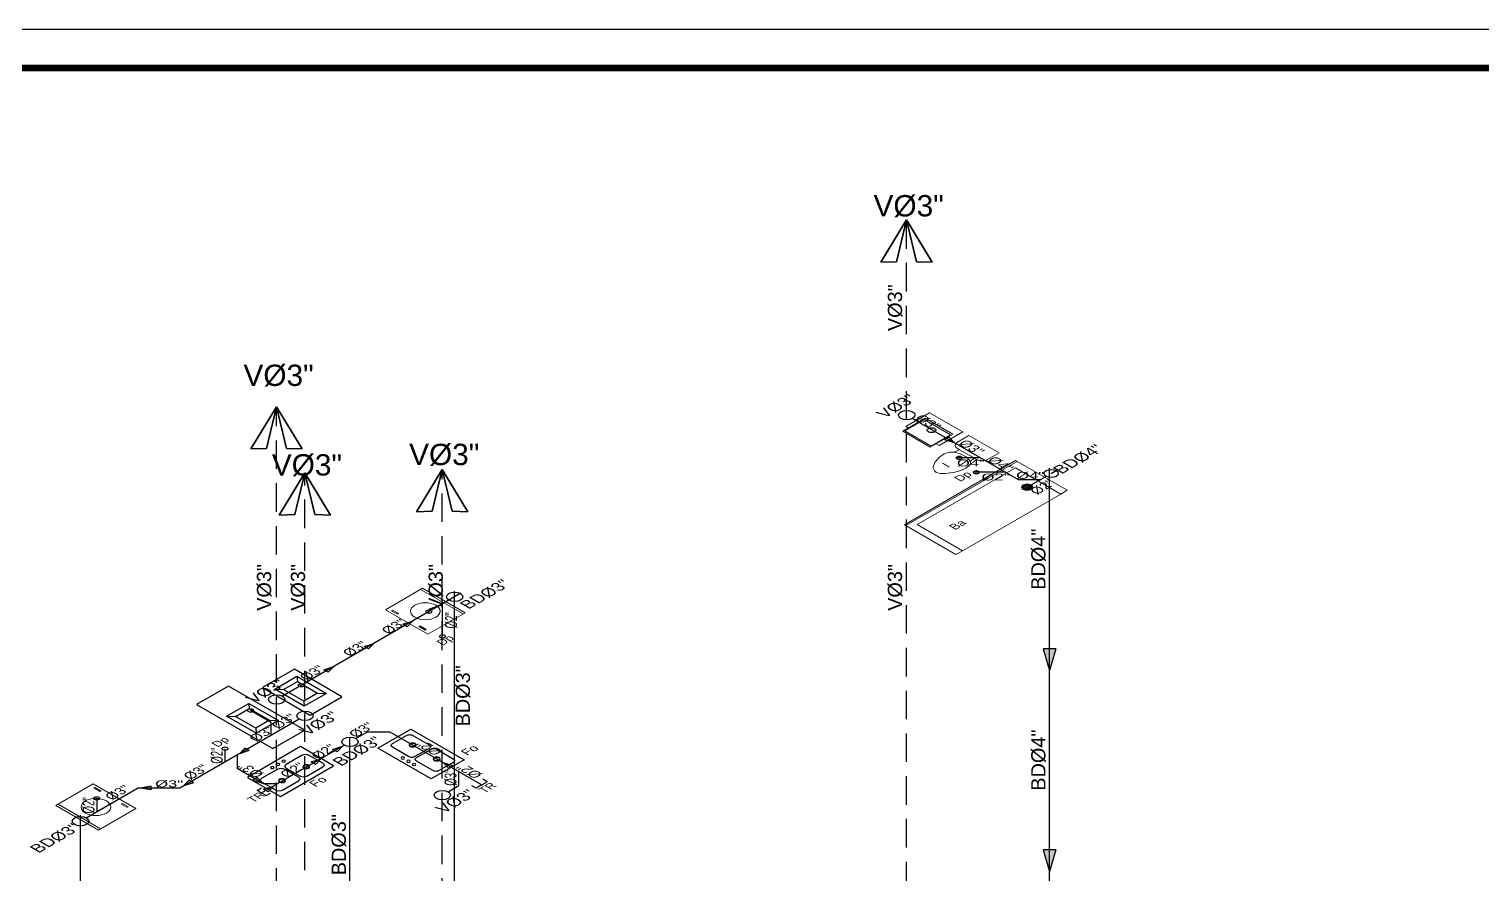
# Model space of a CAD drawing. Header units: feet. Extents: x 1019 to 2236, y -546 to 122.
# Drawn here: x 1064.89 to 1081.07, y -280.68 to -271.27 of the extents above; entities that cross this region are included whole.
import ezdxf

# ---------------------------------------------------------------- set-up
doc = ezdxf.new("R2010")
doc.units = ezdxf.units.FT
doc.header["$LTSCALE"] = 0.05
doc.header["$MEASUREMENT"] = 0
doc.linetypes.add('HIDDEN', pattern=[9.524999999999999, 6.35, -3.175])
for name, color, linetype, lineweight in [('AGUA POTABLE', 5, 'HIDDEN', 35), ('AGUAFRIA', 5, 'HIDDEN', 30), ('COCINA', 8, 'Continuous', 25), ('FURN', 8, 'Continuous', 9), ('I-FURN', 8, 'Continuous', 0), ('P-SANR-FIXT', 8, 'Continuous', 9)]:
    doc.layers.add(name, color=color, linetype=linetype, lineweight=lineweight)
for name, color, linetype in [('AGUASNEGRAS', 4, 'Continuous'), ('MARCO', 1, 'Continuous'), ('TEXXT', 2, 'Continuous')]:
    doc.layers.add(name, color=color, linetype=linetype)
doc.styles.add('DAMIAN', font='arial.ttf', dxfattribs={"height": 0.12})

msp = doc.modelspace()

# ---------------------------------------------------------------- hatches: boundary and pattern name
at = {"layer": 'AGUASNEGRAS', "ltscale": 3, "extrusion": (0, 0.8164965809277261, 0.5773502691896257)}
h = msp.add_hatch(color=256, dxfattribs=at)
h.dxf.hatch_style = 1
edge = h.paths.add_edge_path()
edge.add_arc((-1074.943453649173, 149.1789065943605), 0.04736473638354253, -135, 225)
at = {"layer": 'AGUASNEGRAS', "extrusion": (2.664535259100376e-15, 0.8164965809277276, 0.5773502691896236)}
msp.add_hatch(color=256, dxfattribs=at).paths.add_polyline_path([(-1075.136440376496, 149.3081743128968), (-1075.196838437468, 149.4173813082839), (-1075.087631442079, 149.3569832473135)])
at = {"layer": 'AGUASNEGRAS', "ltscale": 3, "extrusion": (0, 0.8164965809277261, 0.5773502691896257)}
h = msp.add_hatch(color=256, dxfattribs=at)
h.dxf.hatch_style = 1
edge = h.paths.add_edge_path()
edge.add_arc((-1075.252287766543, 149.7134268640971), 0.03315531546847977, -135, 225)
h = msp.add_hatch(color=256, dxfattribs=at)
h.dxf.hatch_style = 1
edge = h.paths.add_edge_path()
edge.add_arc((-1076.276477209558, 150.0138993200031), 0.07945451243995191, -135, 225)
h = msp.add_hatch(color=256, dxfattribs=at)
h.dxf.hatch_style = 1
edge = h.paths.add_edge_path()
edge.add_arc((-1075.443796914574, 149.990568983504), 0.03315531546847977, -45, 315)
h = msp.add_hatch(color=256, dxfattribs=at)
h.dxf.hatch_style = 1
edge = h.paths.add_edge_path()
edge.add_arc((-1076.009433542392, 150.2790720511636), 0.04736473638354253, -45, 315)
h = msp.add_hatch(color=256, dxfattribs=at)
h.dxf.hatch_style = 1
edge = h.paths.add_edge_path()
edge.add_arc((-1069.634853117587, 148.5594237919516), 0.09103722075013818, -135, 225)
h = msp.add_hatch(color=256, dxfattribs=at)
h.dxf.hatch_style = 1
edge = h.paths.add_edge_path()
edge.add_arc((-1069.347219191485, 149.7914556899323), 0.03295454838723798, 135, 495, ccw=False)
at = {"layer": 'AGUASNEGRAS', "extrusion": (-2.58126853225349e-15, 0.8164965809277279, 0.5773502691896233)}
for points in [[(-1069.056100683198, 150.0342102275706), (-1069.165307678585, 149.9738121665984), (-1069.104909617615, 150.0830191619876)], [(-1068.625978903764, 150.4643320070052), (-1068.735185899151, 150.4039339460329), (-1068.67478783818, 150.5131409414221)], [(-1068.177378140376, 150.9129327703926), (-1068.286585135764, 150.8525347094204), (-1068.226187074793, 150.9617417048096)], [(-1068.034268562058, 152.6902088352312), (-1068.143475557445, 152.629810774259), (-1068.083077496475, 152.7390177696481)], [(-1068.275199723061, 152.4492776742282), (-1068.384406718448, 152.388879613256), (-1068.324008657478, 152.4980866086451)], [(-1067.506404652019, 153.2180727452697), (-1067.615611647407, 153.1576746842974), (-1067.555213586436, 153.2668816796865)]]:
    msp.add_hatch(color=256, dxfattribs=at).paths.add_polyline_path(points)
at = {"layer": 'AGUASNEGRAS', "ltscale": 3, "extrusion": (0, 0.8164965809277261, 0.5773502691896257)}
h = msp.add_hatch(color=256, dxfattribs=at)
h.dxf.hatch_style = 1
edge = h.paths.add_edge_path()
edge.add_arc((-1069.498260538605, 150.2711877101969), 0.03295454838723798, 135, 495, ccw=False)
at = {"layer": 'AGUASNEGRAS'}
for points in [[(1076.188855047263, -278.1699358122449), (1076.257881304277, -278.4097935831954), (1076.326907561298, -278.1699358122447)], [(1076.188855047263, -280.407161959604), (1076.257881304277, -280.6470197305545), (1076.326907561298, -280.4071619596037)]]:
    msp.add_hatch(color=256, dxfattribs=at).paths.add_polyline_path(points)
at = {"layer": 'AGUASNEGRAS', "ltscale": 3, "extrusion": (0, 0.8164965809277261, 0.5773502691896257)}
h = msp.add_hatch(color=256, dxfattribs=at)
h.dxf.hatch_style = 1
edge = h.paths.add_edge_path()
edge.add_arc((-1067.925914602624, 151.2127602787937), 0.03295454838723798, 135, 495, ccw=False)
h = msp.add_hatch(color=256, dxfattribs=at)
h.dxf.hatch_style = 1
edge = h.paths.add_edge_path()
edge.add_arc((-1067.361265162996, 151.6982585735192), 0.03295454838723798, 135, 495, ccw=False)
h = msp.add_hatch(color=256, dxfattribs=at)
h.dxf.hatch_style = 1
edge = h.paths.add_edge_path()
edge.add_arc((-1068.468911234034, 152.3043750976698), 0.09103722075013818, -135, 225)
h = msp.add_hatch(color=256, dxfattribs=at)
h.dxf.hatch_style = 1
edge = h.paths.add_edge_path()
edge.add_arc((-1069.164537412408, 152.3645189386014), 0.03295454838723798, -135, 225)
h = msp.add_hatch(color=256, dxfattribs=at)
h.dxf.hatch_style = 1
edge = h.paths.add_edge_path()
edge.add_arc((-1067.076063574552, 152.4353791028215), 0.03295454838723798, 135, 495, ccw=False)
at = {"layer": 'AGUASNEGRAS', "extrusion": (-2.664535259100376e-15, 0.8164965809277276, 0.5773502691896236)}
for points in [[(-1067.29774923307, 152.4232274773468), (-1067.237351172097, 152.532434472734), (-1067.346558167487, 152.4720364117635)], [(-1066.675907331056, 153.0450693793609), (-1066.615509270083, 153.154276374748), (-1066.724716265473, 153.0938783137777)]]:
    msp.add_hatch(color=256, dxfattribs=at).paths.add_polyline_path(points)
at = {"layer": 'AGUASNEGRAS', "ltscale": 3, "extrusion": (0, 0.8164965809277261, 0.5773502691896257)}
h = msp.add_hatch(color=256, dxfattribs=at)
h.dxf.hatch_style = 1
edge = h.paths.add_edge_path()
edge.add_arc((-1069.43394509604, 152.6339266222335), 0.03295454838723798, -135, 225)
h = msp.add_hatch(color=256, dxfattribs=at)
h.dxf.hatch_style = 1
edge = h.paths.add_edge_path()
edge.add_arc((-1067.980662425754, 152.7827856187477), 0.03295454838723798, -135, 225)
at = {"layer": 'AGUASNEGRAS', "extrusion": (-2.664535259100377e-15, 0.8164965809277248, 0.5773502691896277)}
msp.add_hatch(color=256, dxfattribs=at).paths.add_polyline_path([(-1069.568126306314, 152.8169167669268), (-1069.507728245342, 152.7077097715397), (-1069.616935240731, 152.7681078325101)])
at = {"layer": 'AGUASNEGRAS', "extrusion": (-5.551115123125784e-17, 0.8164965809277284, 0.5773502691896227)}
msp.add_hatch(color=256, dxfattribs=at).paths.add_polyline_path([(-1066.254821598098, 153.1610218682263), (-1066.134892712623, 153.1955349967336), (-1066.254821598098, 153.2300481252435)])
at = {"layer": 'AGUASNEGRAS', "extrusion": (-2.581268532253489e-15, 0.8164965809277245, 0.577350269189628)}
msp.add_hatch(color=256, dxfattribs=at).paths.add_polyline_path([(-1067.386128583855, 153.0419767346974), (-1067.495335579242, 153.1023747956697), (-1067.434937518271, 152.9931678002806)])
at = {"layer": 'AGUASNEGRAS', "ltscale": 3, "extrusion": (0, 0.8164965809277261, 0.5773502691896257)}
h = msp.add_hatch(color=256, dxfattribs=at)
h.dxf.hatch_style = 1
edge = h.paths.add_edge_path()
edge.add_arc((-1067.711254742122, 153.0521933023797), 0.03295454838723798, -135, 225)
h = msp.add_hatch(color=256, dxfattribs=at)
h.dxf.hatch_style = 1
edge = h.paths.add_edge_path()
edge.add_arc((-1065.6475481209, 153.3946743549545), 0.03295454838723798, 135, 495, ccw=False)
h = msp.add_hatch(color=256, dxfattribs=at)
h.dxf.hatch_style = 1
edge = h.paths.add_edge_path()
edge.add_arc((-1065.467329679359, 153.8362325366957), 0.09103722075013818, -135, 225)

# ---------------------------------------------------------------- linework, layer by layer
at = {"layer": 'AGUA POTABLE', "ltscale": 3}
for points, elevation in [([(1074.666655223408, -273.3936522220355), (1074.381306889829, -273.8640434570153), (1074.555673675401, -273.858764300193), (1074.666655223408, -273.3936522220355)], 8.521391375521972), ([(1074.666655223408, -273.3936522220355), (1074.952003556987, -273.8640434570153), (1074.777636771415, -273.858764300193), (1074.666655223408, -273.3936522220355)], 8.521391375521972), ([(1067.650386991669, -275.4723554457593), (1067.365038658089, -275.9427466807391), (1067.539405443661, -275.9374675239168), (1067.650386991669, -275.4723554457593)], 10.23422302487421), ([(1067.650386991669, -275.4723554457593), (1067.935735325248, -275.9427466807391), (1067.761368539676, -275.9374675239168), (1067.650386991669, -275.4723554457593)], 10.23422302487421), ([(1069.495080050384, -276.171542712155), (1069.209731716805, -276.6419339471348), (1069.384098502377, -276.6366547903125), (1069.495080050384, -276.171542712155)], 11.99909117717442), ([(1069.495080050384, -276.171542712155), (1069.780428383963, -276.6419339471348), (1069.606061598392, -276.6366547903125), (1069.495080050384, -276.171542712155)], 11.99909117717442), ([(1067.965946518429, -276.2094831064557), (1067.680598184849, -276.6798743414355), (1067.854964970421, -276.6745951846132), (1067.965946518429, -276.2094831064557)], 10.09946481614819), ([(1067.965946518429, -276.2094831064557), (1068.251294852008, -276.6798743414355), (1068.076928066436, -276.6745951846132), (1067.965946518429, -276.2094831064557)], 10.09946481614819)]:
    msp.add_lwpolyline(points, dxfattribs=dict(at, elevation=elevation))
at = {"layer": 'AGUAFRIA', "extrusion": (0, 0.8164965809277261, 0.5773502691896258)}
for p, q in [((1074.666655223408, -298.9545197300905, -9.552871372434643), (1074.666655223408, -273.3936522220355, 8.52139137552197)), ((1067.650386991669, -300.4548573875237, -7.431073509153536), (1067.650386991669, -275.4723554457593, 10.23422302487422)), ((1069.495080050384, -301.51988663525, -5.924894702694938), (1069.495080050384, -276.171542712155, 11.99909117717442)), ((1067.965946518429, -300.6370409789487, -7.173427003318487), (1067.965946518429, -276.2094831064557, 10.09946481614819))]:
    msp.add_line(p, q, dxfattribs=at)
at = {"layer": 'AGUASNEGRAS', "ltscale": 3, "extrusion": (0, 0.8164965809277261, 0.5773502691896258)}
for p, q in [((1074.732923254458, -275.6040053530849, -12.45146739440535), (1075.909509467958, -276.2833077201739, -11.49078877391598)), ((1075.492883993278, -276.0427688902159, -11.83096204951986), (1075.219132451075, -276.0427688902159, -11.8309620495199)), ((1076.257881304277, -299.58739677859, -8.657848067132036), (1076.257881304277, -276.1562260979562, 7.910491612283568)), ((1075.770026112685, -276.2027769674593, -11.60467645659308), (1075.410641599106, -276.2027769674592, -11.60467645659315)), ((1075.909509467958, -276.2833077201739, -11.49078877391598), (1076.160324225818, -276.2833077201739, -11.49078877391599)), ((1076.220294402533, -276.2486839225043, -11.53975421816125), (1075.965826234955, -276.3956011875556, -11.33198182937881)), ((1076.276477227075, -276.216246753631, -11.58562730230679), (1076.332660051618, -276.1838095847576, -11.63150038645258)), ((1069.701096198881, -277.5495017913341, -13.23422674698628), (1067.71597439997, -278.6956123963091, -11.61338158545105)), ((1069.632695006944, -299.3124053349895, -9.046744696208384), (1069.632695006944, -277.5267205610982, 6.358060740202731)), ((1069.498260538605, -278.0117598704702, -12.58049510215547), (1069.498260538605, -277.6666090143954, -13.06861212388111)), ((1067.590846825456, -278.9872549695667, -11.20093670298468), (1067.361265162996, -278.8547059349444, -11.38838934542705)), ((1067.902787854465, -278.9521275672138, -11.2506143518032), (1066.574250648096, -279.7191588809392, -10.16586826516781)), ((1067.590846825456, -279.1322268042835, -10.99591556816611), (1067.590846825456, -278.9872549695667, -11.20093670298468)), ((1067.484300499443, -279.7731127459861, -10.08956597747611), (1068.404538197901, -279.2418132630629, -10.84093691190791)), ((1068.467696861865, -300.9267266747978, -6.763749563423203), (1068.467696861865, -279.1578657863894, 8.62915958947702)), ((1068.533284270167, -279.1674816835832, -10.94605763972071), (1068.661637279907, -279.0933770388586, -11.05085743332497)), ((1068.661637279907, -279.0933770388586, -11.05085743332497), (1068.911667525604, -279.0933770388587, -11.05085743332488)), ((1068.911667525604, -279.0933770388587, -11.05085743332488), (1069.93490442523, -279.6841431383028, -10.21538800330077)), ((1067.076063574552, -279.2802826709622, -10.78653295352016), (1067.076063574552, -279.4294370527667, -10.57559680388487)), ((1067.213056545036, -279.350344124381, -10.68745109589569), (1067.213056545036, -279.502398937389, -10.47241311711572)), ((1067.506369038544, -279.6717429844726, -10.23292446902298), (1067.213056545036, -279.502398937389, -10.47241311711571)), ((1069.679298838203, -279.692149785137, -10.20406489475876), (1069.679298838203, -279.536569183826, -10.42408909117485)), ((1065.530493931045, -280.0512149618611, -9.69627005205953), (1066.102691673418, -279.7191588809391, -10.165868265168)), ((1066.574250648096, -279.7191588809392, -10.16586826516784), (1066.102691673418, -279.7191588809391, -10.165868265168)), ((1067.435343248351, -279.7448472638893, -10.1295394056043), (1067.48311175874, -279.7172681015576, -10.16854223101268)), ((1067.659878076736, -279.6717429844726, -10.23292446902297), (1067.506369038544, -279.6717429844726, -10.23292446902298)), ((1069.560667458686, -279.7606416440354, -10.10720277899245), (1069.679298838203, -279.692149785137, -10.20406489475882)), ((1069.872432996066, -279.7202110347471, -10.16438029498292), (1069.825290714006, -279.6929934255091, -10.20287180710265)), ((1069.93490442523, -279.6841431383028, -10.21538800330079), (1069.872432996066, -279.7202110347471, -10.16438029498292)), ((1069.93490442523, -279.6841431383028, -10.21538800330079), (1069.996196800893, -279.6487559687143, -10.26543301846682)), ((1069.996196800893, -279.6487559687143, -10.26543301846682), (1069.949054518833, -279.6215383594763, -10.30392453058654)), ((1065.6475481209, -279.8341320430136, -10.00327166005331), (1065.6475481209, -279.9832864248181, -9.792335510418019)), ((1067.484300499443, -279.773112745986, -10.08956597747612), (1067.435343248351, -279.7448472638893, -10.1295394056043)), ((1067.484300499443, -279.773112745986, -10.08956597747613), (1067.534956653108, -279.8023590899406, -10.04820540120569)), ((1067.534956653108, -279.8023590899406, -10.04820540120569), (1067.582725163497, -279.7747799276089, -10.08720822661408)), ((1065.466115307191, -301.8111449795796, -5.512993201989822), (1065.466115307191, -280.0223592441827, 9.894004945330051))]:
    msp.add_line(p, q, dxfattribs=at)
at = {"layer": 'AGUASNEGRAS', "extrusion": (0, 0.8164965809277261, 0.5773502691896258)}
for p, q in [((1075.087631442078, -275.8369760721164, -12.12199704391508), (1075.136440376495, -275.808796220692, -12.1618493719851)), ((1075.087631442078, -275.8369760721164, -12.12199704391508), (1075.196838437467, -275.8718469088762, -12.07268223363814)), ((1075.136440376495, -275.808796220692, -12.1618493719851), (1075.196838437467, -275.8718469088762, -12.07268223363814)), ((1069.056100683199, -277.8939671744656, -12.74707913039356), (1069.165307678586, -277.8590963377048, -12.79639394067206)), ((1069.104909617616, -277.9221470258901, -12.70722680232344), (1069.056100683199, -277.8939671744656, -12.74707913039356)), ((1069.104909617616, -277.9221470258901, -12.70722680232344), (1069.165307678586, -277.8590963377048, -12.79639394067206)), ((1068.625978903765, -278.1422980996065, -12.39588616810269), (1068.735185899152, -278.1074272628456, -12.4452009783812)), ((1068.674787838182, -278.170477951031, -12.35603384003257), (1068.735185899152, -278.1074272628456, -12.4452009783812)), ((1068.674787838182, -278.170477951031, -12.35603384003257), (1068.625978903765, -278.1422980996065, -12.39588616810269)), ((1068.177378140378, -278.4012978711069, -12.02960517859529), (1068.286585135765, -278.3664270343461, -12.07891998887379)), ((1068.226187074794, -278.4294777225314, -11.98975285052516), (1068.177378140378, -278.4012978711069, -12.02960517859529)), ((1068.226187074794, -278.4294777225314, -11.98975285052516), (1068.286585135765, -278.3664270343461, -12.07891998887379)), ((1067.297749233071, -279.2732669267225, -10.79645471417403), (1067.237351172098, -279.3363176149066, -10.70728757582705)), ((1067.346558167487, -279.3014467781469, -10.75660238610404), (1067.237351172098, -279.3363176149066, -10.70728757582705)), ((1067.346558167487, -279.3014467781469, -10.75660238610404), (1067.297749233071, -279.2732669267225, -10.79645471417403)), ((1068.034268562059, -279.4274086855658, -10.5784653482899), (1068.143475557446, -279.3925378488049, -10.62778015856839)), ((1068.083077496476, -279.4555885369902, -10.53861302021977), (1068.143475557446, -279.3925378488049, -10.62778015856839)), ((1068.275199723062, -279.2883070149045, -10.77518481748776), (1068.384406718449, -279.2534361781437, -10.82449962776626)), ((1068.324008657479, -279.316486866329, -10.73533248941764), (1068.275199723062, -279.2883070149045, -10.77518481748776)), ((1068.324008657479, -279.316486866329, -10.73533248941764), (1068.384406718449, -279.2534361781437, -10.82449962776626)), ((1068.083077496476, -279.4555885369902, -10.53861302021977), (1068.034268562059, -279.4274086855658, -10.5784653482899)), ((1069.616935240732, -279.4723836926135, -10.51486108335511), (1069.507728245344, -279.4375128558537, -10.5641758936321)), ((1069.568126306316, -279.5005635440379, -10.47500875528507), (1069.507728245344, -279.4375128558537, -10.5641758936321)), ((1069.616935240732, -279.4723836926135, -10.51486108335511), (1069.568126306316, -279.5005635440379, -10.47500875528507)), ((1066.254821598098, -279.6992327169047, -10.19404811659138), (1066.134892712623, -279.719158880939, -10.16586826516804)), ((1066.254821598098, -279.7390850449748, -10.13768841374252), (1066.134892712623, -279.719158880939, -10.16586826516804)), ((1066.254821598098, -279.7390850449748, -10.13768841374252), (1066.254821598098, -279.6992327169047, -10.19404811659138)), ((1066.675907331056, -279.6322875162438, -10.28872292730193), (1066.615509270084, -279.6953382044279, -10.19955578895495)), ((1066.724716265473, -279.6604673676681, -10.24887059923194), (1066.615509270084, -279.6953382044279, -10.19955578895495)), ((1066.724716265473, -279.6604673676681, -10.24887059923194), (1066.675907331056, -279.6322875162438, -10.28872292730193)), ((1067.434937518272, -279.6023221255897, -10.33110038916674), (1067.386128583856, -279.6305019770141, -10.29124806109663)), ((1067.386128583856, -279.6305019770141, -10.29124806109663), (1067.495335579243, -279.665372813775, -10.24193325081812)), ((1067.434937518272, -279.6023221255897, -10.33110038916674), (1067.495335579243, -279.665372813775, -10.24193325081812)), ((1067.506404652021, -279.732171056122, -10.14746627054836), (1067.615611647408, -279.6973002193611, -10.19678108082686)), ((1067.555213586437, -279.7603509075464, -10.10761394247824), (1067.506404652021, -279.732171056122, -10.14746627054836)), ((1067.555213586437, -279.7603509075464, -10.10761394247824), (1067.615611647408, -279.6973002193611, -10.19678108082686))]:
    msp.add_line(p, q, dxfattribs=at)
at = {"layer": 'AGUASNEGRAS', "elevation": 6.316978761609354}
for points in [[(1076.326907561298, -278.1699358122447), (1076.188855047263, -278.1699358122449), (1076.257881304277, -278.4097935831954)], [(1076.326907561298, -278.1699358122447), (1076.257881304277, -278.4097935831954)], [(1076.326907561298, -280.4071619596037), (1076.188855047263, -280.407161959604), (1076.257881304277, -280.6470197305545)], [(1076.326907561298, -280.4071619596037), (1076.257881304277, -280.6470197305545)]]:
    msp.add_lwpolyline(points, dxfattribs=at)
at = {"layer": 'AGUASNEGRAS', "ltscale": 3, "extrusion": (0, 0.8164965809277261, 0.5773502691896258)}
for centre, radius in [((-1074.667869595577, 148.8884124663967, -232.2185861127465), 0.09199976667160506), ((-1074.943453649173, 149.1789065943605, -232.2185861127465), 0.04736473638354255), ((-1075.252287766543, 149.7134268640972, -232.2185861127465), 0.03315531546847978), ((-1076.276477209558, 150.0138993200032, -232.2185861127465), 0.07945451243995194), ((-1075.443796914574, 149.9905689835041, -232.2185861127466), 0.03315531546847978), ((-1076.009433542392, 150.2790720511637, -232.2185861127465), 0.04736473638354255), ((-1069.633909379113, 149.5082885173793, -234.2590036257073), 0.0910372207501382), ((-1069.347219191485, 149.7914556899324, -234.2590036257073), 0.03295454838723799), ((-1069.498260538605, 150.271187710197, -234.2590036257074), 0.03295454838723799), ((-1067.925914602624, 151.2127602787937, -234.2590036257074), 0.03295454838723799), ((-1067.651601363837, 151.4870735175798, -234.2590036257074), 0.0910372207501382), ((-1067.361265162996, 151.6982585735192, -234.2590036257074), 0.03295454838723799), ((-1067.967160890597, 151.8026247542332, -234.2590036257075), 0.0910372207501382), ((-1068.468911234034, 152.3043750976699, -234.2590036257073), 0.0910372207501382), ((-1069.164537412408, 152.3645189386015, -234.2590036257074), 0.03295454838723799), ((-1067.076063574552, 152.4353791028215, -234.2590036257074), 0.03295454838723799), ((-1069.43394509604, 152.6339266222336, -234.2590036257074), 0.03295454838723799), ((-1067.980662425754, 152.7827856187478, -234.2590036257073), 0.03295454838723799), ((-1067.711254742122, 153.0521933023798, -234.2590036257073), 0.03295454838723799), ((-1065.6475481209, 153.3946743549545, -234.2590036257074), 0.03295454838723799), ((-1069.496294422553, 153.3317582861886, -234.2590036257075), 0.0910372207501382), ((-1065.467329679359, 153.8362325366957, -234.2590036257073), 0.0910372207501382)]:
    msp.add_circle(centre, radius, dxfattribs=at)
at = {"layer": 'COCINA', "extrusion": (2.890458508730902e-15, -0.8164965809277265, -0.5773502691896253)}
for p, q in [((1067.848610706248, -278.3956976009504, -12.1694039443794), (1067.493376583093, -278.6007064765358, -11.87947761211971)), ((1068.378866546014, -278.7019688420515, -11.73627100144945), (1067.848610706248, -278.3956976009504, -12.1694039443794)), ((1067.629994291114, -278.6174840927774, -11.85575047968661), (1067.877884863561, -278.4744241663426, -12.05806776788278)), ((1067.72880419762, -278.6198546647822, -11.85239798460687), (1067.881949545823, -278.5314730775704, -11.97738842390587)), ((1067.877884863561, -278.4744241663426, -12.05806776788278), (1068.206713330031, -278.6643526781714, -11.78946829057322)), ((1067.881949545823, -278.5314730775704, -11.97738842390587), (1068.107903423525, -278.6619821061666, -11.79282078565283)), ((1067.493376583093, -278.6007064765358, -11.87947761211971), (1068.02363242286, -278.906977717637, -11.44634466918957)), ((1067.958822757585, -278.8074126046062, -11.58715100237705), (1067.629994291114, -278.6174840927774, -11.85575047968661)), ((1067.954758075322, -278.7503636933786, -11.66783034635368), (1067.72880419762, -278.6198546647822, -11.85239798460687)), ((1068.107903423525, -278.6619821061666, -11.79282078565283), (1067.954758075322, -278.7503636933786, -11.66783034635368)), ((1068.206713330031, -278.6643526781714, -11.78946829057322), (1067.958822757585, -278.8074126046062, -11.58715100237705)), ((1068.02363242286, -278.906977717637, -11.44634466918957), (1068.378866546014, -278.7019688420515, -11.73627100144945))]:
    msp.add_line(p, q, dxfattribs=at)
at = {"layer": 'COCINA', "extrusion": (0, 0.8164965809277261, 0.5773502691896258)}
for p, q in [((1067.877884863561, -278.4744241663426, -12.05806776788274), (1067.881949545823, -278.5314730775704, -11.97738842390584)), ((1067.629994291114, -278.6174840927774, -11.85575047968656), (1067.72880419762, -278.6198546647822, -11.85239798460683)), ((1067.954758075322, -278.7503636933786, -11.66783034635364), (1067.958822757585, -278.8074126046062, -11.58715100237701)), ((1068.107903423525, -278.6619821061666, -11.79282078565279), (1068.206713330031, -278.6643526781713, -11.78946829057318)), ((1067.094368758062, -278.9190129593223, -11.42932426717066), (1067.193179519851, -278.9213716180753, -11.42598861997319)), ((1067.342289872362, -278.7758627418692, -11.63176924614941), (1067.346354554625, -278.832911653097, -11.55108990217254)), ((1067.419163084124, -279.0518022689051, -11.24153182462046), (1067.423227766386, -279.1088511801328, -11.16085248064371)), ((1067.572308432327, -278.9634206816933, -11.36652226391952), (1067.671118338833, -278.965791253698, -11.36316976883985))]:
    msp.add_line(p, q, dxfattribs=at)
at = {"layer": 'COCINA', "extrusion": (2.164934898019055e-15, -0.8164965809277277, -0.5773502691896234)}
for p, q in [((1068.778386399202, -279.2756648090971, -10.79306359639886), (1069.146038277896, -279.063400897965, -11.09325009832425)), ((1069.146038277896, -279.063400897965, -11.09325009832425), (1069.738735181887, -279.4055946150319, -10.60931510268943)), ((1068.940031009381, -279.2238172762083, -10.86638708058593), (1069.097904251832, -279.1326691171816, -10.99529004326674)), ((1069.1697463008, -279.1326691171816, -10.99529004326675), (1069.349351423222, -279.2363641829594, -10.84864307489256)), ((1069.371083303192, -279.617858526164, -10.30912860076404), (1068.778386399202, -279.2756648090971, -10.79306359639886)), ((1069.119636131803, -279.3689903682972, -10.6610813248621), (1068.940031009381, -279.2652953025193, -10.80772829323629)), ((1069.349351423222, -279.2778422092705, -10.7899842875429), (1069.191478180771, -279.3689903682972, -10.66108132486209)), ((1069.209438693013, -279.379359874875, -10.64641662802468), (1069.367311935464, -279.2882117158483, -10.77531959070548)), ((1069.738735181887, -279.4055946150319, -10.60931510268943), (1069.371083303192, -279.617858526164, -10.30912860076404)), ((1069.439153984432, -279.2882117158484, -10.77531959070543), (1069.618759106854, -279.3919067816262, -10.6286726223313)), ((1069.389043815434, -279.5245329669639, -10.44111087230084), (1069.209438693013, -279.4208379011861, -10.58775784067497)), ((1069.618759106854, -279.4333848079373, -10.57001383498157), (1069.460885864403, -279.524532966964, -10.44111087230077))]:
    msp.add_line(p, q, dxfattribs=at)
at = {"layer": 'COCINA', "extrusion": (2.053912595556539e-15, -0.8164965809277243, -0.5773502691896283)}
for p, q in [((1067.917800632907, -279.2579135250282, -10.81816770307876), (1067.325103728916, -279.600107242095, -10.334232707444)), ((1067.935761145149, -279.3512390842283, -10.68618543154196), (1067.756156022728, -279.454934150006, -10.53953846316785)), ((1068.285452511601, -279.4701774361603, -10.51798120115334), (1067.917800632907, -279.2579135250282, -10.81816770307876)), ((1068.165476436568, -279.4423872432549, -10.55728246886121), (1068.007603194118, -279.3512390842282, -10.68618543154203)), ((1067.666353461517, -279.5067816828949, -10.46621497898074), (1067.486748339095, -279.6104767486728, -10.31956801060656)), ((1067.692755607611, -279.8123711532271, -10.03404620551858), (1068.285452511601, -279.4701774361603, -10.51798120115334)), ((1067.896068752936, -279.5979298419216, -10.33731201629991), (1067.738195510486, -279.5067816828949, -10.46621497898073)), ((1067.756156022728, -279.4964121763172, -10.48087967581815), (1067.914029265178, -279.5875603353438, -10.35197671313732)), ((1067.985871314147, -279.5875603353438, -10.35197671313737), (1068.165476436568, -279.483865269566, -10.49862368151148)), ((1067.325103728916, -279.600107242095, -10.334232707444), (1067.692755607611, -279.8123711532271, -10.03404620551858)), ((1067.486748339095, -279.6519547749839, -10.26090922325692), (1067.644621581546, -279.7431029340106, -10.13200626057609)), ((1067.716463630515, -279.7431029340106, -10.13200626057608), (1067.896068752936, -279.6394078682328, -10.27865322895025))]:
    msp.add_line(p, q, dxfattribs=at)
at = {"layer": 'COCINA', "extrusion": (2.890587521631544e-15, -0.8164965809277265, -0.5773502691896253)}
for points, elevation in [([(1067.115525843597, 151.1203928060713), (1066.760365880018, 151.4755527696507), (1067.608894017442, 152.3240809070745), (1067.964053981021, 151.9689209434951)], 234.3351438793332), ([(1067.671104736798, 151.7830213620824), (1067.423265914614, 152.0308601842659), (1067.094368758061, 151.7019630277125), (1067.342207580244, 151.454124205529)], 234.3351438793333), ([(1067.572293975009, 151.7789360452847), (1067.419180597816, 151.9320494224769), (1067.19317951985, 151.7060483445104), (1067.346292897042, 151.5529349673181)], 234.3351438793332)]:
    msp.add_lwpolyline(points, close=True, dxfattribs=dict(at, elevation=elevation))
at = {"layer": 'COCINA', "extrusion": (2.164934898019055e-15, -0.8164965809277277, -0.5773502691896234)}
for centre, radius in [((1069.164537412408, 152.3645189386024, 234.2590036257099), 0.03809999999999999), ((1069.056774338954, 152.6159661099923, 234.2590036257098), 0.02008046314206921), ((1069.433945096039, 152.6339266222344, 234.2590036257099), 0.03809999999999999), ((1069.119636131802, 152.6788279028397, 234.2590036257098), 0.02008046314206921), ((1069.18249792465, 152.7416896956873, 234.2590036257099), 0.02008046314206921)]:
    msp.add_circle(centre, radius, dxfattribs=at)
at = {"layer": 'COCINA', "extrusion": (2.053912595556539e-15, -0.8164965809277243, -0.5773502691896283)}
for centre, radius in [((1067.729215254363, 152.6750225452971, 234.2590036257088), 0.02008046314206922), ((1067.603491668669, 152.8007461309921, 234.2590036257088), 0.02008046314206922), ((1067.666353461516, 152.7378843381447, 234.2590036257088), 0.02008046314206922), ((1067.980662425753, 152.78278561875, 234.2590036257089), 0.03810000000000001), ((1067.711254742121, 153.052193302382, 234.2590036257088), 0.03810000000000001)]:
    msp.add_circle(centre, radius, dxfattribs=at)
at = {"layer": 'COCINA', "extrusion": (2.164934898019055e-15, -0.8164965809277277, -0.5773502691896234)}
for centre, start, end in [((1068.975952033865, 152.3734991947234, 234.2590036257099), 135.0000000000088, 225.000000000008), ((1069.133825276316, 152.2156259522729, 234.2590036257099), 225.000000000008, 315.0000000000088), ((1069.313430398737, 152.3952310746943, 234.2590036257099), 315.0000000000088, 45.00000000000815), ((1069.155557156286, 152.5531043171448, 234.2590036257098), 45.00000000000815, 135.0000000000088), ((1069.245359717497, 152.6429068783555, 234.2590036257098), 135.0000000000088, 225.000000000008), ((1069.403232959948, 152.485033635905, 234.2590036257098), 225.000000000008, 315.0000000000088), ((1069.582838082369, 152.6646387583263, 234.2590036257099), 315.0000000000088, 45.00000000000815), ((1069.424964839918, 152.8225120007769, 234.2590036257099), 45.00000000000815, 135.0000000000088)]:
    msp.add_arc(centre, 0.0508, start, end, dxfattribs=at)
at = {"layer": 'COCINA', "extrusion": (2.053912595556539e-15, -0.8164965809277243, -0.5773502691896283)}
for centre, start, end in [((1067.971682169632, 152.5942002402076, 234.2590036257089), 225.0000000000047, 314.9999999999953), ((1067.702274486, 152.8636079238396, 234.2590036257088), 225.0000000000047, 314.9999999999953), ((1067.792077047211, 152.7738053626288, 234.2590036257088), 134.9999999999953, 225.0000000000047), ((1068.129555412083, 152.752073482658, 234.2590036257088), 314.9999999999953, 45.00000000000472), ((1067.522669363579, 153.043213046261, 234.2590036257089), 134.9999999999953, 225.0000000000047), ((1067.860147728451, 153.0214811662901, 234.2590036257088), 314.9999999999953, 45.00000000000472), ((1067.949950289662, 152.9316786050794, 234.2590036257089), 45.00000000000472, 134.9999999999953), ((1067.680542606029, 153.2010862887116, 234.2590036257089), 45.00000000000472, 134.9999999999953)]:
    msp.add_arc(centre, 0.05080000000000002, start, end, dxfattribs=at)
at = {"layer": 'FURN', "extrusion": (0, 0.8164965809277261, 0.5773502691896258)}
for p, q in [((1069.277241161501, -277.4933162092405, -13.31368515919286), (1068.862353328707, -277.7328518111874, -12.97493066224837)), ((1069.728064160912, -277.780543376477, -12.90748460380499), (1069.253906637722, -277.5067884028253, -13.29463260031033)), ((1069.75139868469, -277.7670711828922, -12.92653716268751), (1069.277241161501, -277.4933162092405, -13.31368515919286)), ((1068.862353328707, -277.7328518111874, -12.97493066224837), (1069.336510851896, -278.0066067848391, -12.58778266574303)), ((1069.336510851896, -278.0066067848391, -12.58778266574303), (1069.75139868469, -277.7670711828922, -12.92653716268751)), ((1065.19387285198, -279.9130182586962, -10.02358849172649), (1065.608760684774, -279.6734826567493, -10.36234298867098)), ((1065.608760684774, -279.6734826567493, -10.36234298867098), (1066.082918207964, -279.947237630401, -9.975194992165632)), ((1065.66803037517, -280.1867732323479, -9.636440495221146), (1065.19387285198, -279.9130182586962, -10.02358849172649)), ((1065.691364898948, -280.1733010387631, -9.655493054103664), (1065.217207375759, -279.8995460651114, -10.042641050609)), ((1066.082918207964, -279.947237630401, -9.975194992165632), (1065.66803037517, -280.1867732323479, -9.636440495221146))]:
    msp.add_line(p, q, dxfattribs=at)
at = {"layer": 'FURN', "ltscale": 0.02, "extrusion": (0, 0.8164965809277261, 0.5773502691896258)}
for p, q in [((1068.943384466037, -277.7374140484153, -12.96847868448591), (1068.931347465316, -277.7443636140215, -12.95865051455303)), ((1068.931347465316, -277.7443636140215, -12.95865051455303), (1068.99829373569, -277.7830150612431, -12.90398911368693)), ((1069.010330736411, -277.7760654956369, -12.91381728361981), (1068.943384466037, -277.7374140484153, -12.96847868448591)), ((1068.99829373569, -277.7830150612431, -12.90398911368693), (1069.010330736411, -277.7760654956369, -12.91381728361981)), ((1069.248659679956, -277.9136647753485, -12.71922251607885), (1069.236622679236, -277.9206143409547, -12.70939434614596)), ((1069.236622679236, -277.9206143409547, -12.70939434614596), (1069.303568949604, -277.959265788173, -12.65473294528448)), ((1069.315605950324, -277.9523162225668, -12.66456111521737), (1069.248659679956, -277.9136647753485, -12.71922251607885)), ((1069.303568949604, -277.959265788173, -12.65473294528448), (1069.315605950324, -277.9523162225668, -12.66456111521737)), ((1065.616662711449, -279.7202660056994, -10.29618134209247), (1065.628699712169, -279.7133164400933, -10.30600951202535)), ((1065.683608981823, -279.758917452921, -10.24151994122637), (1065.616662711449, -279.7202660056994, -10.29618134209247)), ((1065.628699712169, -279.7133164400933, -10.30600951202535), (1065.695645982543, -279.7519678873148, -10.25134811115925)), ((1065.695645982543, -279.7519678873148, -10.25134811115925), (1065.683608981823, -279.758917452921, -10.24151994122637)), ((1065.921937925368, -279.8965167326327, -10.0469251736854), (1065.933974926089, -279.8895671670265, -10.05675334361828)), ((1065.933974926089, -279.8895671670265, -10.05675334361828), (1066.000921196457, -279.9282186142448, -10.0020919427568)), ((1065.988884195736, -279.935168179851, -9.99226377282392), (1065.921937925368, -279.8965167326327, -10.0469251736854))]:
    msp.add_line(p, q, dxfattribs=at)
for centre in [(-1069.306876006699, 149.7847850776894, -234.2590036257074), (-1065.638395529972, 153.4532655544158, -234.3351438793302)]:
    msp.add_circle(centre, 0.1650000000000013, dxfattribs=at)
at = {"layer": 'I-FURN', "extrusion": (-8.753915778452858e-16, 0.8164965809277287, 0.5773502691896222)}
for p, q in [((1074.874216089931, -275.601592075269, -12.45488028462235), (1074.623289226261, -275.7467036284352, -12.24966155807761)), ((1074.646244900167, -275.7415387197608, -12.2569658419734), (1074.862060270768, -275.6167322197033, -12.43346888702705)), ((1074.658589156968, -275.693464276462, -12.3249533716901), (1074.922084132852, -275.5410845565593, -12.54045083820712)), ((1074.862060270768, -275.6167322197033, -12.43346888702705), (1075.155206697381, -275.7857017970641, -12.19450981909488)), ((1075.181410135636, -275.7786586991751, -12.20447026365069), (1074.874216089931, -275.601592075269, -12.45488028462235)), ((1075.29110866538, -275.7537902682323, -12.23963953596505), (1074.922084132852, -275.5410845565593, -12.54045083820712)), ((1074.623289226261, -275.7467036284352, -12.24966155807761), (1074.930483271966, -275.9237702523413, -11.99925153710595)), ((1074.93939132678, -275.9105082971216, -12.01800677404124), (1074.646244900167, -275.7415387197608, -12.25696584197341)), ((1074.658589156968, -275.693464276462, -12.3249533716901), (1074.687016683701, -275.709849900647, -12.30178059973979)), ((1074.930483271966, -275.9237702523413, -11.99925153710595), (1075.181410135636, -275.7786586991751, -12.20447026365069)), ((1075.155206697381, -275.7857017970641, -12.19450981909488), (1074.93939132678, -275.9105082971216, -12.01800677404124)), ((1075.027613689495, -275.9061699881349, -12.02414206944804), (1075.29110866538, -275.7537902682323, -12.23963953596505)), ((1074.994210729406, -275.8869165245531, -12.05137057876813), (1075.027613689495, -275.9061699881349, -12.02414206944804))]:
    msp.add_line(p, q, dxfattribs=at)
at = {"layer": 'MARCO'}
msp.add_lwpolyline([(1054.271971476397, -271.2677650742152), (1118.771971476397, -271.2677650742152), (1118.771971476397, -313.2677650742152), (1054.271971476397, -313.2677650742152)], close=True, dxfattribs=at)
at = {"layer": 'MARCO', "const_width": 0.07500000000000001}
msp.add_lwpolyline([(1111.599500906083, -271.7017968807315), (1054.706003282913, -271.7017968807315), (1054.706003282913, -312.8337332676989), (1111.599500906083, -312.8337332676989)], close=True, dxfattribs=at)
at = {"layer": 'P-SANR-FIXT', "extrusion": (-9.882589403215926e-16, 0.8164965809277288, 0.5773502691896221)}
for p, q in [((1075.361147319283, -275.7940156139251, -12.18275230653495), (1075.232640767435, -275.8683312334562, -12.07765414949801)), ((1075.695825031717, -275.9869238211836, -11.90993890353706), (1075.361147319283, -275.7940156139251, -12.18275230653495)), ((1075.25701832851, -275.9516195849222, -11.95986663326711), (1075.194891958337, -275.9801378720546, -11.91953568482878)), ((1075.232739629022, -275.937625344437, -11.97965747795627), (1075.25701832851, -275.9516195849222, -11.95986663326711)), ((1075.25701832851, -275.9516195849222, -11.95986663326711), (1075.423018859497, -276.0473022779934, -11.8245508710415)), ((1075.567318479869, -276.0612394407146, -11.80484074650011), (1075.695825031717, -275.9869238211836, -11.90993890353706)), ((1075.373726151546, -276.0832178870266, -11.77375852964568), (1075.423018859497, -276.0473022779934, -11.8245508710415)), ((1075.423018859497, -276.0473022779934, -11.8245508710415), (1075.447297558985, -276.0612965184785, -11.80476002635233))]:
    msp.add_line(p, q, dxfattribs=at)
at = {"layer": 'P-SANR-FIXT', "extrusion": (0, 0.8164965809277261, 0.5773502691896258)}
for p, q in [((1074.641368098857, -276.7861497688108, -10.77966272900192), (1075.87878073619, -276.0717012714504, -11.79004548358616)), ((1075.896756036461, -276.0820622331201, -11.77539287107363), (1074.659343399128, -276.7965107304805, -10.76501011648945)), ((1074.78505214805, -276.7860814376886, -10.77975936380173), (1075.878899089166, -276.1546572959303, -11.67272794868609)), ((1075.87878073619, -276.0717012714504, -11.79004548358616), (1076.453576109451, -276.4035595349316, -11.32072702658552)), ((1075.878899089166, -276.1546572959303, -11.67272794868609), (1076.382207496757, -276.4447642226821, -11.2624547983353)), ((1076.382207496757, -276.4447642226821, -11.2624547983353), (1075.216577707532, -277.1177005422413, -10.31077912860124)), ((1075.956181568782, -276.3746188452836, -11.36165534239), (1076.019189892771, -276.3381809939402, -11.41318624594373)), ((1076.025470055728, -276.3418008793769, -11.40806695486475), (1075.962461731739, -276.3782387307205, -11.35653605131099)), ((1075.975498762425, -276.3857532741877, -11.34590888202469), (1076.038507086414, -276.3493154228441, -11.39743978557845)), ((1076.044787249371, -276.352935308281, -11.39232049449946), (1075.981778925381, -276.3893731596245, -11.34078959094561)), ((1075.994815956067, -276.3968877030917, -11.33016242165933), (1076.057824280057, -276.3604498517481, -11.38169332521313)), ((1076.064104443014, -276.3640697371849, -11.3765740341342), (1076.001096119024, -276.4005075885285, -11.32504313058035)), ((1076.382207496757, -276.4447642226821, -11.2624547983353), (1076.453576109451, -276.4035595349316, -11.32072702658552)), ((1074.641368098857, -276.7861497688108, -10.77966272900192), (1075.215587666848, -277.1171298828687, -10.31158616282554)), ((1074.78505214805, -276.7860814376886, -10.77975936380173), (1075.288360555641, -277.0761883644403, -10.36948621345119))]:
    msp.add_line(p, q, dxfattribs=at)
at = {"layer": 'P-SANR-FIXT', "extrusion": (-9.882589403215926e-16, 0.8164965809277288, 0.5773502691896221)}
for centre, radius, start, end in [((-1075.381980741039, 149.9349360516001, -232.2185861127483), 0.4215750251809779, 317.7562405013333, 353.5530383389944), ((-1075.188205958894, 149.7589619472441, -232.2185861127482), 0.1598202704977676, 286.1068026499585, 317.7562405013245), ((-1075.1702196112, 149.6966745409925, -232.2185861127483), 0.09498795077292055, 254.9452543351098, 286.1068026499585), ((-1075.12881590224, 149.8506068113382, -232.2185861127483), 0.2543912473809219, 225.1491350491406, 254.9452543351235), ((-1075.29270065867, 149.4712530094844, -232.2185861127483), 0.08486763583222055, 315.047194692131, 45.04719469212787), ((-1075.091980052409, 149.9021665547868, -232.2185861127483), 0.1297287654362478, 353.5530383389944, 40.26622424692187), ((-1075.043429095287, 149.5969416788026, -232.2185861127483), 0.4215750251809792, 96.54135104526996, 132.3381488829365), ((-1075.128175286085, 149.8499672496695, -232.2185861127483), 0.2543912473809217, 195.1491350491443, 224.9452543351145), ((-1075.219722186356, 149.7904262974183, -232.2185861127481), 0.1598202704977672, 132.3381488829365, 163.9875867343066), ((-1075.28203913888, 149.8083100081331, -232.2185861127483), 0.09498795077292158, 163.9875867343066, 195.149135049149), ((-1075.507258588633, 149.6854577663558, -232.2185861127482), 0.08486763583222036, 45.04719469212787, 135.0471946921286), ((-1075.076676296157, 149.8868879892832, -232.2185861127483), 0.1297287654362477, 49.82816513733184, 96.54135104526996)]:
    msp.add_arc(centre, radius, start, end, dxfattribs=at)
at = {"layer": 'P-SANR-FIXT', "extrusion": (0, 0.8164965809277261, 0.5773502691896258)}
for centre, radius, start, end in [((-1076.010143005898, 150.2790720511635, -232.2185861127465), 0.06350000000000015, 225.0471946921278, 45.047194692128), ((-1076.010143005898, 150.2790720511635, -232.2185861127465), 0.06349999999999997, 225.0471946921278, 45.047194692128), ((-1075.95932165026, 150.2913427595113, -232.2185861127465), 0.004437092473903964, 315.047194692119, 135.0471946921191), ((-1076.010143005898, 150.2790720511635, -232.2185861127465), 0.06350000000000017, 45.047194692128, 225.0471946921278), ((-1076.010143005898, 150.2790720511635, -232.2185861127465), 0.06349999999999995, 45.047194692128, 225.0471946921278), ((-1075.978638843903, 150.3106281560863, -232.2185861127465), 0.004437092473903961, 315.047194692119, 135.0471946921191), ((-1075.997956037546, 150.3299135526612, -232.2185861127465), 0.004437092473903962, 315.047194692119, 135.0471946921191), ((-1076.02232997425, 150.2282305496657, -232.2185861127465), 0.004437092473903968, 135.0471946921191, 315.047194692119), ((-1076.041647167892, 150.2475159462408, -232.2185861127465), 0.004437092473903965, 135.0471946921191, 315.047194692119), ((-1076.060964361535, 150.2668013428157, -232.2185861127464), 0.00443709247390396, 135.0471946921191, 315.047194692119)]:
    msp.add_arc(centre, radius, start, end, dxfattribs=at)

# ---------------------------------------------------------------- texts
at = {"layer": 'TEXXT', "extrusion": (0, 0.8164965809277261, 0.5773502691896258), "style": 'DAMIAN'}
for s, height, rotation, p in [('"', 0.1584, 225, (-1074.738839126016, 148.6400995483696, -232.2185861127465)), ('VØ', 0.1584, 225, (-1074.425742661796, 148.9531960125889, -232.2185861127465)), ('3', 0.1584, 225, (-1074.651816951115, 148.7271217232709, -232.2185861127465)), (' Ø3"', 0.132, 135, (-1074.711229184114, 148.921622048896, -232.2185861127465)), (' Ø3"', 0.132, 135, (-1075.196869356689, 149.4072622214715, -232.2185861127465)), (' BDØ4"', 0.1584, 225, (-1076.349623883578, 150.0749986075436, -232.2185861127465)), (' I', 0.11, 225, (-1075.098226251273, 149.9380107877636, -232.2185861127465)), (' Ø4"', 0.132, 180, (-1075.176521556528, 149.8768218212504, -232.2185861127466)), (' Ø4"', 0.132, 135, (-1075.519618435769, 149.7300113005517, -232.2185861127466)), (' Dp', 0.11, 225, (-1075.233491425691, 150.2082960088289, -232.2185861127465)), (' Ø2"', 0.132, 180, (-1075.450514036641, 150.1481931842469, -232.2185861127466)), (' Ø4"', 0.132, 180, (-1075.836304680772, 150.1162649202039, -232.2185861127464)), (' Ø2"', 0.132, 225, (-1076.081764181858, 150.4672121376194, -232.2185861127465)), (' Ba', 0.11, 225, (-1075.177104372532, 151.1390154547108, -232.2185861127465)), (' BDØ3"', 0.1584, 225, (-1069.745153475469, 149.7956148749232, -234.2590036257074)), (' Ø2"', 0.132, 269.9999999999999, (-1069.65964594108, 150.1675641735673, -234.2590036257074)), (' Ø3"', 0.132, 225, (-1068.858981794888, 150.2699880442583, -234.2590036257075)), (' Ø3"', 0.132, 225, (-1068.428860015454, 150.7001098236928, -234.2590036257074)), (' Dp', 0.11, 225, (-1069.46910668028, 150.4825684975382, -234.2590036257074)), (' Ø3"', 0.132, 225, (-1067.947748899491, 151.164976214095, -234.2590036257073)), ('VØ', 0.1584, 225, (-1067.404706582096, 151.5656226836105, -234.2590036257073)), ('3', 0.1584, 225, (-1067.630780871414, 151.3395483942925, -234.2590036257075)), ('"', 0.1584, 225, (-1067.717803046315, 151.2525262193912, -234.2590036257073)), (' Ø3"', 0.132, 225, (-1067.633296683931, 152.0998569899498, -234.2590036257073)), ('3', 0.1584, 225, (-1068.22808401477, 151.9583501235522, -234.2590036257074)), ('"', 0.1584, 225, (-1068.315106189671, 151.8713279486509, -234.2590036257074)), (' Ø3"', 0.132, 225, (-1067.38620381996, 152.3469498539214, -234.2590036257074)), ('VØ', 0.1584, 225, (-1068.002009725452, 152.1844244128702, -234.2590036257074)), (' Ø3"', 0.132, 225, (-1068.49664530572, 152.2664910199469, -234.2590036257074)), (' Dp', 0.11, 225, (-1066.963642339699, 152.4443667952337, -234.2590036257073)), (' Ø2"', 0.132, 225, (-1068.078080834751, 152.6850554909159, -234.2590036257074)), (' BDØ3"', 0.1584, 225, (-1068.325524050294, 152.8234303779611, -234.2590036257074)), (' Ø2"', 0.132, 315, (-1069.542600192781, 152.5204849764318, -234.2590036257074)), (' Ø2"', 0.132, 269.9999999999999, (-1067.051444915693, 152.7757651989544, -234.2590036257074)), (' Fo', 0.12, 225, (-1069.741609038422, 152.6094446663479, -234.2590036257074)), (' Ø3"', 0.132, 225, (-1066.654014223006, 153.0791394508745, -234.2590036257074)), (' Ø3"', 0.132, 315, (-1067.554831530578, 152.9531566815682, -234.2590036257074)), (' Ø2"', 0.132, 225, (-1067.732066970764, 153.0412368921606, -234.2590036257074)), (' Ø3"', 0.132, 269.9236052262855, (-1069.653693495033, 153.2002780705893, -234.2590036257074)), (' Ø2"', 0.132, 315, (-1069.989575895937, 152.9674606795876, -234.2590036257074)), (' Ø3"', 0.132, 225, (-1065.782016268788, 153.4738816425212, -234.2590036257074)), (' Ø3"', 0.132, 180, (-1066.248041106042, 153.1787156161964, -234.2590036257075)), (' Fo', 0.12, 225, (-1068.053016570882, 153.2144081051781, -234.2590036257075)), ('"', 0.1584, 225, (-1069.830871209762, 153.3746164389734, -234.2590036257074)), (' TR', 0.11, 225, (-1069.935716796575, 153.3302968696981, -234.2590036257074)), (' Ø2"', 0.132, 269.9999999999999, (-1065.622929462041, 153.7350604510874, -234.2590036257074)), (' TR', 0.11, 225, (-1067.361403171748, 153.5140440808284, -234.2590036257074)), ('VØ', 0.1584, 225, (-1069.517774745543, 153.6877129031927, -234.2590036257073)), ('3', 0.1584, 225, (-1069.743849034861, 153.4616386138747, -234.2590036257073)), (' BDØ3"', 0.1584, 225, (-1064.956337809098, 154.4999377486215, -234.2590036257074))]:
    msp.add_text(s, height=height, rotation=rotation, dxfattribs=at).set_placement(p)
at = {"layer": 'TEXXT', "char_height": 0.2376, "width": 6.272639999999999, "attachment_point": 3, "style": 'DAMIAN'}
for insert in [(1075.08017632227, -273.1162467006475, -20.9300401049683), (1068.063908090531, -275.0039194718102, -19.21720845561606), (1068.379467617291, -276.0015410416143, -19.35196666434208), (1069.908601149246, -275.8854544874314, -17.45234030331586)]:
    msp.add_mtext('{\\fArial|b0|i0|c238|p34;V%%C}3{\\fArial|b0|i0|c238|p34;"}', dxfattribs=dict(at, insert=insert))
at = {"layer": 'TEXXT', "char_height": 0.1584, "width": 4.18176, "attachment_point": 3, "rotation": 90, "style": 'DAMIAN'}
for s, insert in [('{\\fArial|b0|i0|c238|p34;V%%C}3{\\fArial|b0|i0|c238|p34;"}', (1074.457627272077, -274.1097053166128, -1.179305496848963)), (' BD%%C4"', (1076.054018954831, -276.8301271325428, 6.316978761609354)), ('{\\fArial|b0|i0|c238|p34;V%%C}3{\\fArial|b0|i0|c238|p34;"}', (1067.431703898872, -277.2242889007281, -1.179305496848963)), ('{\\fArial|b0|i0|c238|p34;V%%C}3{\\fArial|b0|i0|c238|p34;"}', (1067.809680040279, -277.2242889007281, -1.179305496848963)), ('{\\fArial|b0|i0|c238|p34;V%%C}3{\\fArial|b0|i0|c238|p34;"}', (1069.343822040149, -277.2242889007281, -1.179305496848963)), ('{\\fArial|b0|i0|c238|p34;V%%C}3{\\fArial|b0|i0|c238|p34;"}', (1074.457627272077, -277.2242889007281, -1.179305496848963)), (' BD%%C3"', (1069.645398072641, -278.3517570495015, 2.459304231390559)), (' BD%%C4"', (1076.054018954831, -279.0673532799018, 6.316978761609354)), (' BD%%C3"', (1068.263834512418, -280.0090639399014, 6.910278743725769))]:
    msp.add_mtext(s, dxfattribs=dict(at, insert=insert))

doc.saveas('drawing.dxf')
